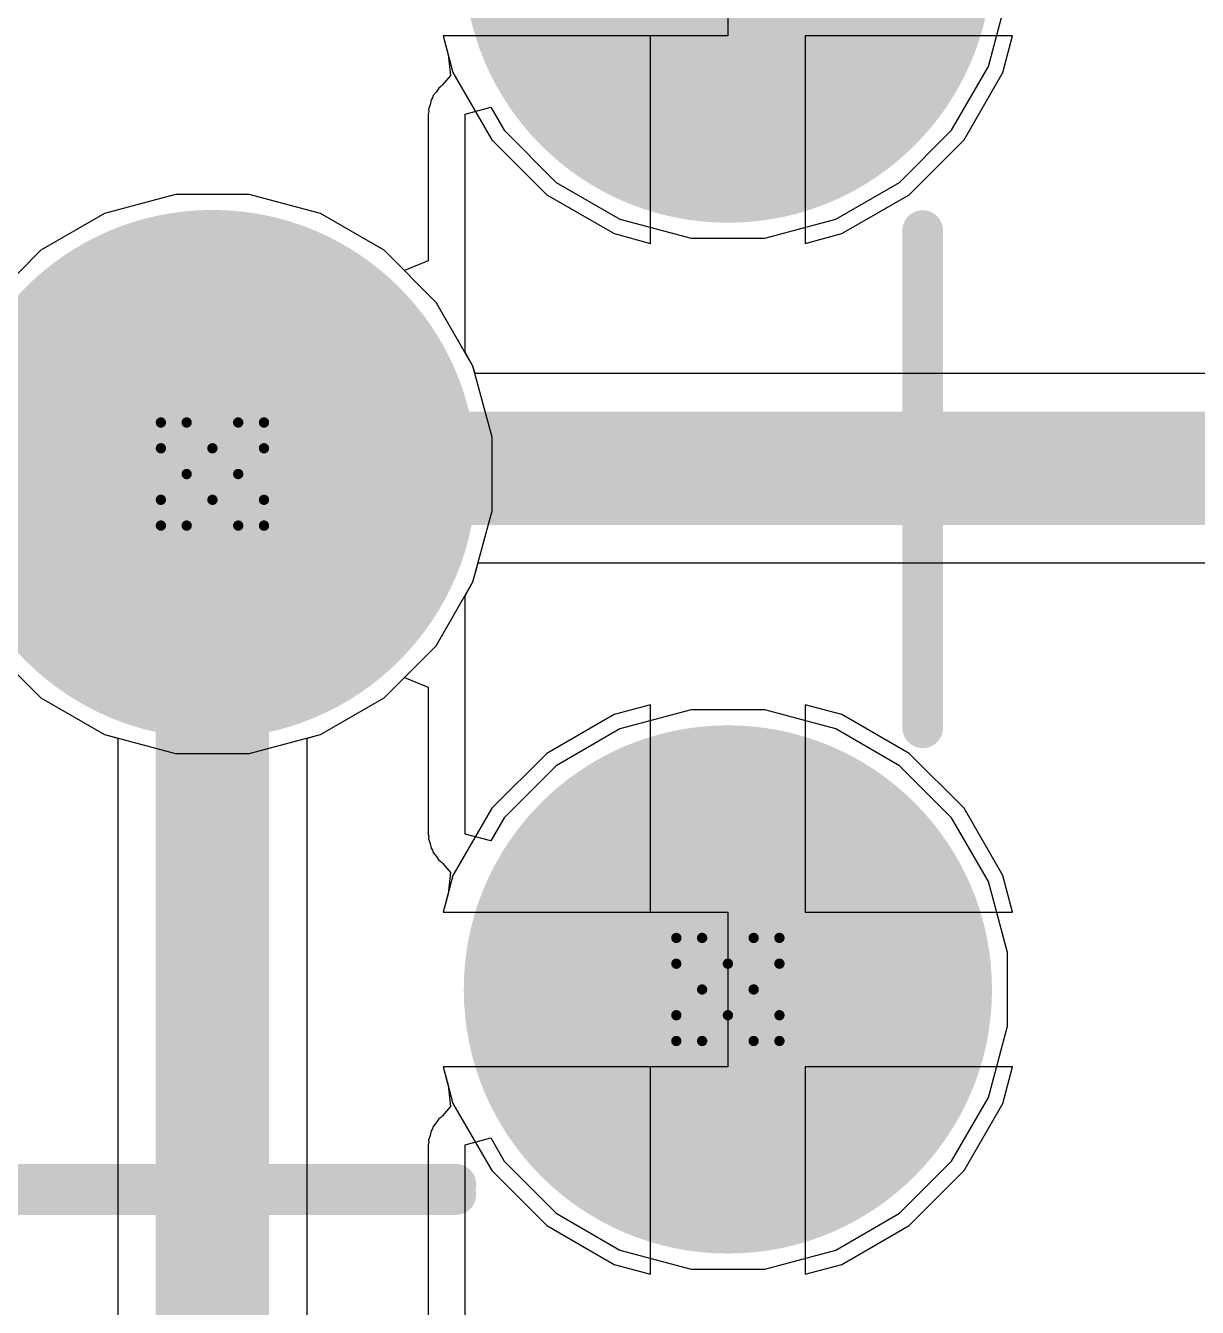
# Model space of a CAD drawing. Header units: inches. Extents: x -0.1 to 17.9, y -0.8 to 4.8.
# Drawn here: x 0.1638 to 0.3911, y 0.7153 to 0.964 of the extents above; entities that cross this region are included whole.
import ezdxf

# ---------------------------------------------------------------- set-up
doc = ezdxf.new("R2010")
doc.units = ezdxf.units.IN
doc.header["$MEASUREMENT"] = 0
for name, color, linetype in [('Bottom Layer 1', 5, 'Continuous'), ('Bottom Solder', 6, 'Continuous'), ('Drill Drawing', 1, 'Continuous'), ('GND+Signal', 16, 'Continuous'), ('Multi-Layer', 9, 'Continuous'), ('Pad Holes', 156, 'Continuous'), ('PWR+Signal', 76, 'Continuous'), ('Top 3D Body', 56, 'Continuous'), ('Top Layer 1', 1, 'Continuous'), ('Top Overlay', 2, 'Continuous'), ('Top Solder', 216, 'Continuous')]:
    doc.layers.add(name, color=color, linetype=linetype)

# ---------------------------------------------------------------- blocks, each defined once
blk = doc.blocks.new('SMA_J_P_H_ST_TH1_178')
at = {"layer": 'Bottom Layer 1'}
h = blk.add_hatch(color=5, dxfattribs=at)
edge = h.paths.add_edge_path()
edge.add_arc((0.1, 0.1), 0.04724, 0, 360)
h = blk.add_hatch(color=5, dxfattribs=at)
edge = h.paths.add_edge_path()
edge.add_arc((0, 0), 0.04724, 0, 360)
h = blk.add_hatch(color=5, dxfattribs=at)
edge = h.paths.add_edge_path()
edge.add_arc((0.1, -0.1), 0.04724, 0, 360)
at = {"layer": 'Bottom Solder'}
h = blk.add_hatch(color=6, dxfattribs=at)
edge = h.paths.add_edge_path()
edge.add_arc((0.1, 0.1), 0.05124, 0, 360)
h = blk.add_hatch(color=6, dxfattribs=at)
edge = h.paths.add_edge_path()
edge.add_arc((0, 0), 0.05124, 0, 360)
h = blk.add_hatch(color=6, dxfattribs=at)
edge = h.paths.add_edge_path()
edge.add_arc((0.1, -0.1), 0.05124, 0, 360)
at = {"layer": 'GND+Signal'}
h = blk.add_hatch(color=16, dxfattribs=at)
edge = h.paths.add_edge_path()
edge.add_arc((0.1, 0.1), 0.04724, 0, 360)
h = blk.add_hatch(color=16, dxfattribs=at)
edge = h.paths.add_edge_path()
edge.add_arc((0, 0), 0.04724, 0, 360)
h = blk.add_hatch(color=16, dxfattribs=at)
edge = h.paths.add_edge_path()
edge.add_arc((0.1, -0.1), 0.04724, 0, 360)
at = {"layer": 'Multi-Layer'}
h = blk.add_hatch(color=9, dxfattribs=at)
edge = h.paths.add_edge_path()
edge.add_arc((0.1, 0.1), 0.04724, 0, 360)
h = blk.add_hatch(color=9, dxfattribs=at)
edge = h.paths.add_edge_path()
edge.add_arc((0, 0), 0.04724, 0, 360)
h = blk.add_hatch(color=9, dxfattribs=at)
edge = h.paths.add_edge_path()
edge.add_arc((0.1, -0.1), 0.04724, 0, 360)
at = {"layer": 'Pad Holes'}
h = blk.add_hatch(color=7, dxfattribs=at)
edge = h.paths.add_edge_path()
edge.add_arc((0.1, 0.1), 0.0315, 0, 360)
h = blk.add_hatch(color=7, dxfattribs=at)
edge = h.paths.add_edge_path()
edge.add_arc((0, 0), 0.0315, 0, 360)
h = blk.add_hatch(color=7, dxfattribs=at)
edge = h.paths.add_edge_path()
edge.add_arc((0.1, -0.1), 0.0315, 0, 360)
at = {"layer": 'PWR+Signal'}
h = blk.add_hatch(color=76, dxfattribs=at)
edge = h.paths.add_edge_path()
edge.add_arc((0.1, 0.1), 0.04724, 0, 360)
h = blk.add_hatch(color=76, dxfattribs=at)
edge = h.paths.add_edge_path()
edge.add_arc((0, 0), 0.04724, 0, 360)
h = blk.add_hatch(color=76, dxfattribs=at)
edge = h.paths.add_edge_path()
edge.add_arc((0.1, -0.1), 0.04724, 0, 360)
at = {"layer": 'Top Layer 1'}
h = blk.add_hatch(color=1, dxfattribs=at)
edge = h.paths.add_edge_path()
edge.add_arc((0.1, 0.1), 0.04724, 0, 360)
h = blk.add_hatch(color=1, dxfattribs=at)
edge = h.paths.add_edge_path()
edge.add_arc((0, 0), 0.04724, 0, 360)
h = blk.add_hatch(color=1, dxfattribs=at)
edge = h.paths.add_edge_path()
edge.add_arc((0.1, -0.1), 0.04724, 0, 360)
at = {"layer": 'Top Solder'}
h = blk.add_hatch(color=216, dxfattribs=at)
edge = h.paths.add_edge_path()
edge.add_arc((0.1, 0.1), 0.05124, 0, 360)
h = blk.add_hatch(color=216, dxfattribs=at)
edge = h.paths.add_edge_path()
edge.add_arc((0, 0), 0.05124, 0, 360)
h = blk.add_hatch(color=216, dxfattribs=at)
edge = h.paths.add_edge_path()
edge.add_arc((0.1, -0.1), 0.05124, 0, 360)
at = {"layer": 'Top Overlay'}
for points in [[(0.13779, -0.04724, 0.00787, 0.00787, 0), (0.13779, 0.04724, 0.00787, 0.00787, 0)], [(-0.04724, -0.1378, 0.00787, 0.00787, 0), (0.04724, -0.1378, 0.00787, 0.00787, 0)]]:
    blk.add_lwpolyline(points, format="xyseb", dxfattribs=at)
for points in [[(0.13583, 0.04724, 0.00394, 0.00394, 1), (0.13976, 0.04724, 0.00394, 0.00394, 1)], [(0.13583, -0.04724, 0.00394, 0.00394, 1), (0.13976, -0.04724, 0.00394, 0.00394, 1)], [(0.04528, -0.1378, 0.00394, 0.00394, 1), (0.04921, -0.1378, 0.00394, 0.00394, 1)]]:
    blk.add_lwpolyline(points, format="xyseb", close=True, dxfattribs=at)

msp = doc.modelspace()

# ---------------------------------------------------------------- hatches: boundary and pattern name
at = {"layer": 'Pad Holes'}
h = msp.add_hatch(color=7, dxfattribs=at)
edge = h.paths.add_edge_path()
edge.add_arc((0.3378, 0.92224), 0.00197, 0, 360)
h = msp.add_hatch(color=7, dxfattribs=at)
edge = h.paths.add_edge_path()
edge.add_arc((0.3378, 0.82776), 0.00197, 0, 360)
h = msp.add_hatch(color=7, dxfattribs=at)
edge = h.paths.add_edge_path()
edge.add_arc((0.24724, 0.7372), 0.00197, 0, 360)
at = {"layer": 'Top 3D Body'}
h = msp.add_hatch(color=56, dxfattribs=at)
edge = h.paths.add_edge_path()
edge.add_arc((0.3378, 0.92224), 0.00197, 0, 360)
h = msp.add_hatch(color=56, dxfattribs=at)
edge = h.paths.add_edge_path()
edge.add_arc((0.3378, 0.82776), 0.00197, 0, 360)
h = msp.add_hatch(color=56, dxfattribs=at)
edge = h.paths.add_edge_path()
edge.add_arc((0.24724, 0.7372), 0.00197, 0, 360)

# ---------------------------------------------------------------- linework, layer by layer
at = {"layer": 'Bottom Layer 1'}
for p, q in [((0.285, 0.962), (0.24476, 0.962)), ((0.24476, 0.962), (0.24666, 0.9549)), ((0.285, 0.92176), (0.285, 0.962)), ((0.35525, 0.962), (0.315, 0.962)), ((0.315, 0.962), (0.315, 0.92176)), ((0.35334, 0.9549), (0.35525, 0.962)), ((0.24666, 0.9549), (0.25419, 0.94185)), ((0.34581, 0.94185), (0.35334, 0.9549)), ((0.25419, 0.94185), (0.26485, 0.93119)), ((0.33515, 0.93119), (0.34581, 0.94185)), ((0.19286, 0.93124), (0.17906, 0.92755)), ((0.20714, 0.93124), (0.19286, 0.93124)), ((0.22094, 0.92755), (0.20714, 0.93124)), ((0.26485, 0.93119), (0.27791, 0.92366)), ((0.3221, 0.92366), (0.33515, 0.93119)), ((0.17906, 0.92755), (0.16669, 0.92041)), ((0.23331, 0.92041), (0.22094, 0.92755)), ((0.27791, 0.92366), (0.285, 0.92176)), ((0.315, 0.92176), (0.3221, 0.92366)), ((0.16669, 0.92041), (0.15659, 0.91031)), ((0.24341, 0.91031), (0.23331, 0.92041)), ((0.25055, 0.89794), (0.24341, 0.91031)), ((0.25424, 0.88414), (0.25055, 0.89794)), ((0.25424, 0.86986), (0.25424, 0.88414)), ((0.25055, 0.85606), (0.25424, 0.86986)), ((0.24341, 0.84369), (0.25055, 0.85606)), ((0.15659, 0.84369), (0.16669, 0.83359)), ((0.23331, 0.83359), (0.24341, 0.84369)), ((0.16669, 0.83359), (0.17906, 0.82645)), ((0.22094, 0.82645), (0.23331, 0.83359)), ((0.285, 0.83224), (0.27791, 0.83034)), ((0.285, 0.792), (0.285, 0.83224)), ((0.3221, 0.83034), (0.315, 0.83224)), ((0.315, 0.83224), (0.315, 0.792)), ((0.27791, 0.83034), (0.26485, 0.82281)), ((0.33515, 0.82281), (0.3221, 0.83034)), ((0.17906, 0.82645), (0.19286, 0.82276)), ((0.20714, 0.82276), (0.22094, 0.82645)), ((0.19286, 0.82276), (0.20714, 0.82276)), ((0.26485, 0.82281), (0.25419, 0.81215)), ((0.34581, 0.81215), (0.33515, 0.82281)), ((0.25419, 0.81215), (0.24666, 0.7991)), ((0.35334, 0.7991), (0.34581, 0.81215)), ((0.24666, 0.7991), (0.24476, 0.792)), ((0.35525, 0.792), (0.35334, 0.7991)), ((0.24476, 0.792), (0.285, 0.792)), ((0.315, 0.792), (0.35525, 0.792)), ((0.285, 0.762), (0.24476, 0.762)), ((0.24476, 0.762), (0.24666, 0.7549)), ((0.285, 0.72176), (0.285, 0.762)), ((0.35525, 0.762), (0.315, 0.762)), ((0.315, 0.762), (0.315, 0.72176)), ((0.35334, 0.7549), (0.35525, 0.762)), ((0.24666, 0.7549), (0.25419, 0.74185)), ((0.34581, 0.74185), (0.35334, 0.7549)), ((0.25419, 0.74185), (0.26485, 0.73119)), ((0.33515, 0.73119), (0.34581, 0.74185)), ((0.26485, 0.73119), (0.27791, 0.72366)), ((0.3221, 0.72366), (0.33515, 0.73119)), ((0.27791, 0.72366), (0.285, 0.72176)), ((0.315, 0.72176), (0.3221, 0.72366))]:
    msp.add_line(p, q, dxfattribs=at)
at = {"layer": 'Drill Drawing'}
for points in [[(0.19, 0.882, 0.002, 0.002, 0), (0.19, 0.887, 0.002, 0.002, 0)], [(0.19, 0.887, 0.002, 0.002, 0), (0.195, 0.887, 0.002, 0.002, 0)], [(0.195, 0.887, 0.002, 0.002, 0), (0.2, 0.882, 0.002, 0.002, 0)], [(0.2, 0.882, 0.002, 0.002, 0), (0.205, 0.887, 0.002, 0.002, 0)], [(0.205, 0.887, 0.002, 0.002, 0), (0.21, 0.887, 0.002, 0.002, 0)], [(0.21, 0.882, 0.002, 0.002, 0), (0.21, 0.887, 0.002, 0.002, 0)], [(0.19, 0.882, 0.002, 0.002, 0), (0.195, 0.877, 0.002, 0.002, 0)], [(0.205, 0.877, 0.002, 0.002, 0), (0.21, 0.882, 0.002, 0.002, 0)], [(0.19, 0.872, 0.002, 0.002, 0), (0.195, 0.877, 0.002, 0.002, 0)], [(0.205, 0.877, 0.002, 0.002, 0), (0.21, 0.872, 0.002, 0.002, 0)], [(0.19, 0.867, 0.002, 0.002, 0), (0.19, 0.872, 0.002, 0.002, 0)], [(0.195, 0.867, 0.002, 0.002, 0), (0.2, 0.872, 0.002, 0.002, 0)], [(0.2, 0.872, 0.002, 0.002, 0), (0.205, 0.867, 0.002, 0.002, 0)], [(0.21, 0.867, 0.002, 0.002, 0), (0.21, 0.872, 0.002, 0.002, 0)], [(0.19, 0.867, 0.002, 0.002, 0), (0.195, 0.867, 0.002, 0.002, 0)], [(0.205, 0.867, 0.002, 0.002, 0), (0.21, 0.867, 0.002, 0.002, 0)], [(0.29, 0.782, 0.002, 0.002, 0), (0.29, 0.787, 0.002, 0.002, 0)], [(0.29, 0.787, 0.002, 0.002, 0), (0.295, 0.787, 0.002, 0.002, 0)], [(0.295, 0.787, 0.002, 0.002, 0), (0.3, 0.782, 0.002, 0.002, 0)], [(0.3, 0.782, 0.002, 0.002, 0), (0.305, 0.787, 0.002, 0.002, 0)], [(0.305, 0.787, 0.002, 0.002, 0), (0.31, 0.787, 0.002, 0.002, 0)], [(0.31, 0.782, 0.002, 0.002, 0), (0.31, 0.787, 0.002, 0.002, 0)], [(0.29, 0.782, 0.002, 0.002, 0), (0.295, 0.777, 0.002, 0.002, 0)], [(0.305, 0.777, 0.002, 0.002, 0), (0.31, 0.782, 0.002, 0.002, 0)], [(0.29, 0.772, 0.002, 0.002, 0), (0.295, 0.777, 0.002, 0.002, 0)], [(0.305, 0.777, 0.002, 0.002, 0), (0.31, 0.772, 0.002, 0.002, 0)], [(0.29, 0.767, 0.002, 0.002, 0), (0.29, 0.772, 0.002, 0.002, 0)], [(0.295, 0.767, 0.002, 0.002, 0), (0.3, 0.772, 0.002, 0.002, 0)], [(0.3, 0.772, 0.002, 0.002, 0), (0.305, 0.767, 0.002, 0.002, 0)], [(0.31, 0.767, 0.002, 0.002, 0), (0.31, 0.772, 0.002, 0.002, 0)], [(0.29, 0.767, 0.002, 0.002, 0), (0.295, 0.767, 0.002, 0.002, 0)], [(0.305, 0.767, 0.002, 0.002, 0), (0.31, 0.767, 0.002, 0.002, 0)]]:
    msp.add_lwpolyline(points, format="xyseb", dxfattribs=at)
for points in [[(0.1895, 0.887, 0.001, 0.001, 1), (0.1905, 0.887, 0.001, 0.001, 1)], [(0.1895, 0.887, 0.001, 0.001, 1), (0.1905, 0.887, 0.001, 0.001, 1)], [(0.1945, 0.887, 0.001, 0.001, 1), (0.1955, 0.887, 0.001, 0.001, 1)], [(0.1945, 0.887, 0.001, 0.001, 1), (0.1955, 0.887, 0.001, 0.001, 1)], [(0.2045, 0.887, 0.001, 0.001, 1), (0.2055, 0.887, 0.001, 0.001, 1)], [(0.2045, 0.887, 0.001, 0.001, 1), (0.2055, 0.887, 0.001, 0.001, 1)], [(0.2095, 0.887, 0.001, 0.001, 1), (0.2105, 0.887, 0.001, 0.001, 1)], [(0.2095, 0.887, 0.001, 0.001, 1), (0.2105, 0.887, 0.001, 0.001, 1)], [(0.1895, 0.882, 0.001, 0.001, 1), (0.1905, 0.882, 0.001, 0.001, 1)], [(0.1895, 0.882, 0.001, 0.001, 1), (0.1905, 0.882, 0.001, 0.001, 1)], [(0.1995, 0.882, 0.001, 0.001, 1), (0.2005, 0.882, 0.001, 0.001, 1)], [(0.1995, 0.882, 0.001, 0.001, 1), (0.2005, 0.882, 0.001, 0.001, 1)], [(0.2095, 0.882, 0.001, 0.001, 1), (0.2105, 0.882, 0.001, 0.001, 1)], [(0.2095, 0.882, 0.001, 0.001, 1), (0.2105, 0.882, 0.001, 0.001, 1)], [(0.1945, 0.877, 0.001, 0.001, 1), (0.1955, 0.877, 0.001, 0.001, 1)], [(0.1945, 0.877, 0.001, 0.001, 1), (0.1955, 0.877, 0.001, 0.001, 1)], [(0.2045, 0.877, 0.001, 0.001, 1), (0.2055, 0.877, 0.001, 0.001, 1)], [(0.2045, 0.877, 0.001, 0.001, 1), (0.2055, 0.877, 0.001, 0.001, 1)], [(0.1895, 0.872, 0.001, 0.001, 1), (0.1905, 0.872, 0.001, 0.001, 1)], [(0.1895, 0.872, 0.001, 0.001, 1), (0.1905, 0.872, 0.001, 0.001, 1)], [(0.1995, 0.872, 0.001, 0.001, 1), (0.2005, 0.872, 0.001, 0.001, 1)], [(0.1995, 0.872, 0.001, 0.001, 1), (0.2005, 0.872, 0.001, 0.001, 1)], [(0.2095, 0.872, 0.001, 0.001, 1), (0.2105, 0.872, 0.001, 0.001, 1)], [(0.2095, 0.872, 0.001, 0.001, 1), (0.2105, 0.872, 0.001, 0.001, 1)], [(0.1895, 0.867, 0.001, 0.001, 1), (0.1905, 0.867, 0.001, 0.001, 1)], [(0.1895, 0.867, 0.001, 0.001, 1), (0.1905, 0.867, 0.001, 0.001, 1)], [(0.1945, 0.867, 0.001, 0.001, 1), (0.1955, 0.867, 0.001, 0.001, 1)], [(0.1945, 0.867, 0.001, 0.001, 1), (0.1955, 0.867, 0.001, 0.001, 1)], [(0.2045, 0.867, 0.001, 0.001, 1), (0.2055, 0.867, 0.001, 0.001, 1)], [(0.2045, 0.867, 0.001, 0.001, 1), (0.2055, 0.867, 0.001, 0.001, 1)], [(0.2095, 0.867, 0.001, 0.001, 1), (0.2105, 0.867, 0.001, 0.001, 1)], [(0.2095, 0.867, 0.001, 0.001, 1), (0.2105, 0.867, 0.001, 0.001, 1)], [(0.2895, 0.787, 0.001, 0.001, 1), (0.2905, 0.787, 0.001, 0.001, 1)], [(0.2895, 0.787, 0.001, 0.001, 1), (0.2905, 0.787, 0.001, 0.001, 1)], [(0.2945, 0.787, 0.001, 0.001, 1), (0.2955, 0.787, 0.001, 0.001, 1)], [(0.2945, 0.787, 0.001, 0.001, 1), (0.2955, 0.787, 0.001, 0.001, 1)], [(0.3045, 0.787, 0.001, 0.001, 1), (0.3055, 0.787, 0.001, 0.001, 1)], [(0.3045, 0.787, 0.001, 0.001, 1), (0.3055, 0.787, 0.001, 0.001, 1)], [(0.3095, 0.787, 0.001, 0.001, 1), (0.3105, 0.787, 0.001, 0.001, 1)], [(0.3095, 0.787, 0.001, 0.001, 1), (0.3105, 0.787, 0.001, 0.001, 1)], [(0.2895, 0.782, 0.001, 0.001, 1), (0.2905, 0.782, 0.001, 0.001, 1)], [(0.2895, 0.782, 0.001, 0.001, 1), (0.2905, 0.782, 0.001, 0.001, 1)], [(0.2995, 0.782, 0.001, 0.001, 1), (0.3005, 0.782, 0.001, 0.001, 1)], [(0.2995, 0.782, 0.001, 0.001, 1), (0.3005, 0.782, 0.001, 0.001, 1)], [(0.3095, 0.782, 0.001, 0.001, 1), (0.3105, 0.782, 0.001, 0.001, 1)], [(0.3095, 0.782, 0.001, 0.001, 1), (0.3105, 0.782, 0.001, 0.001, 1)], [(0.2945, 0.777, 0.001, 0.001, 1), (0.2955, 0.777, 0.001, 0.001, 1)], [(0.2945, 0.777, 0.001, 0.001, 1), (0.2955, 0.777, 0.001, 0.001, 1)], [(0.3045, 0.777, 0.001, 0.001, 1), (0.3055, 0.777, 0.001, 0.001, 1)], [(0.3045, 0.777, 0.001, 0.001, 1), (0.3055, 0.777, 0.001, 0.001, 1)], [(0.2895, 0.772, 0.001, 0.001, 1), (0.2905, 0.772, 0.001, 0.001, 1)], [(0.2895, 0.772, 0.001, 0.001, 1), (0.2905, 0.772, 0.001, 0.001, 1)], [(0.2995, 0.772, 0.001, 0.001, 1), (0.3005, 0.772, 0.001, 0.001, 1)], [(0.2995, 0.772, 0.001, 0.001, 1), (0.3005, 0.772, 0.001, 0.001, 1)], [(0.3095, 0.772, 0.001, 0.001, 1), (0.3105, 0.772, 0.001, 0.001, 1)], [(0.3095, 0.772, 0.001, 0.001, 1), (0.3105, 0.772, 0.001, 0.001, 1)], [(0.2895, 0.767, 0.001, 0.001, 1), (0.2905, 0.767, 0.001, 0.001, 1)], [(0.2895, 0.767, 0.001, 0.001, 1), (0.2905, 0.767, 0.001, 0.001, 1)], [(0.2945, 0.767, 0.001, 0.001, 1), (0.2955, 0.767, 0.001, 0.001, 1)], [(0.2945, 0.767, 0.001, 0.001, 1), (0.2955, 0.767, 0.001, 0.001, 1)], [(0.3045, 0.767, 0.001, 0.001, 1), (0.3055, 0.767, 0.001, 0.001, 1)], [(0.3045, 0.767, 0.001, 0.001, 1), (0.3055, 0.767, 0.001, 0.001, 1)], [(0.3095, 0.767, 0.001, 0.001, 1), (0.3105, 0.767, 0.001, 0.001, 1)], [(0.3095, 0.767, 0.001, 0.001, 1), (0.3105, 0.767, 0.001, 0.001, 1)]]:
    msp.add_lwpolyline(points, format="xyseb", close=True, dxfattribs=at)
at = {"layer": 'GND+Signal'}
for p, q in [((0.285, 0.962), (0.24476, 0.962)), ((0.24476, 0.962), (0.24666, 0.9549)), ((0.285, 0.92176), (0.285, 0.962)), ((0.35525, 0.962), (0.315, 0.962)), ((0.315, 0.962), (0.315, 0.92176)), ((0.35334, 0.9549), (0.35525, 0.962)), ((0.24666, 0.9549), (0.25419, 0.94185)), ((0.34581, 0.94185), (0.35334, 0.9549)), ((0.25419, 0.94185), (0.26485, 0.93119)), ((0.33515, 0.93119), (0.34581, 0.94185)), ((0.19286, 0.93124), (0.17906, 0.92755)), ((0.20714, 0.93124), (0.19286, 0.93124)), ((0.22094, 0.92755), (0.20714, 0.93124)), ((0.26485, 0.93119), (0.27791, 0.92366)), ((0.3221, 0.92366), (0.33515, 0.93119)), ((0.17906, 0.92755), (0.16669, 0.92041)), ((0.23331, 0.92041), (0.22094, 0.92755)), ((0.27791, 0.92366), (0.285, 0.92176)), ((0.315, 0.92176), (0.3221, 0.92366)), ((0.16669, 0.92041), (0.15659, 0.91031)), ((0.24341, 0.91031), (0.23331, 0.92041)), ((0.25055, 0.89794), (0.24341, 0.91031)), ((0.25424, 0.88414), (0.25055, 0.89794)), ((0.25424, 0.86986), (0.25424, 0.88414)), ((0.25055, 0.85606), (0.25424, 0.86986)), ((0.24341, 0.84369), (0.25055, 0.85606)), ((0.15659, 0.84369), (0.16669, 0.83359)), ((0.23331, 0.83359), (0.24341, 0.84369)), ((0.16669, 0.83359), (0.17906, 0.82645)), ((0.22094, 0.82645), (0.23331, 0.83359)), ((0.285, 0.83224), (0.27791, 0.83034)), ((0.285, 0.792), (0.285, 0.83224)), ((0.3221, 0.83034), (0.315, 0.83224)), ((0.315, 0.83224), (0.315, 0.792)), ((0.27791, 0.83034), (0.26485, 0.82281)), ((0.33515, 0.82281), (0.3221, 0.83034)), ((0.17906, 0.82645), (0.19286, 0.82276)), ((0.20714, 0.82276), (0.22094, 0.82645)), ((0.19286, 0.82276), (0.20714, 0.82276)), ((0.26485, 0.82281), (0.25419, 0.81215)), ((0.34581, 0.81215), (0.33515, 0.82281)), ((0.25419, 0.81215), (0.24666, 0.7991)), ((0.35334, 0.7991), (0.34581, 0.81215)), ((0.24666, 0.7991), (0.24476, 0.792)), ((0.35525, 0.792), (0.35334, 0.7991)), ((0.24476, 0.792), (0.285, 0.792)), ((0.315, 0.792), (0.35525, 0.792)), ((0.285, 0.762), (0.24476, 0.762)), ((0.24476, 0.762), (0.24666, 0.7549)), ((0.285, 0.72176), (0.285, 0.762)), ((0.35525, 0.762), (0.315, 0.762)), ((0.315, 0.762), (0.315, 0.72176)), ((0.35334, 0.7549), (0.35525, 0.762)), ((0.24666, 0.7549), (0.25419, 0.74185)), ((0.34581, 0.74185), (0.35334, 0.7549)), ((0.25419, 0.74185), (0.26485, 0.73119)), ((0.33515, 0.73119), (0.34581, 0.74185)), ((0.26485, 0.73119), (0.27791, 0.72366)), ((0.3221, 0.72366), (0.33515, 0.73119)), ((0.27791, 0.72366), (0.285, 0.72176)), ((0.315, 0.72176), (0.3221, 0.72366))]:
    msp.add_line(p, q, dxfattribs=at)
at = {"layer": 'PWR+Signal'}
for p, q in [((0.3, 0.992), (0.3, 0.962)), ((0.35055, 0.95606), (0.35424, 0.96986)), ((0.3, 0.962), (0.24476, 0.962)), ((0.24476, 0.962), (0.24571, 0.95843)), ((0.24571, 0.95843), (0.24617, 0.95432)), ((0.34341, 0.94369), (0.35055, 0.95606)), ((0.24466, 0.95251), (0.24434, 0.95216)), ((0.24617, 0.95432), (0.24466, 0.95251)), ((0.24267, 0.94997), (0.24241, 0.94958)), ((0.24282, 0.95042), (0.24267, 0.94997)), ((0.24343, 0.95112), (0.24282, 0.95042)), ((0.24395, 0.95189), (0.24343, 0.95112)), ((0.24434, 0.95216), (0.24395, 0.95189)), ((0.24222, 0.94866), (0.24192, 0.94778)), ((0.24192, 0.94778), (0.24195, 0.94731)), ((0.24241, 0.94958), (0.24222, 0.94866)), ((0.249, 0.94685), (0.254, 0.94819)), ((0.254, 0.94819), (0.25659, 0.94369)), ((0.24195, 0.94731), (0.24186, 0.94685)), ((0.24186, 0.94685), (0.24186, 0.91838)), ((0.249, 0.90062), (0.249, 0.94685)), ((0.25659, 0.94369), (0.26669, 0.93359)), ((0.33331, 0.93359), (0.34341, 0.94369)), ((0.26669, 0.93359), (0.27906, 0.92645)), ((0.32094, 0.92645), (0.33331, 0.93359)), ((0.19286, 0.93124), (0.17906, 0.92755)), ((0.20714, 0.93124), (0.19286, 0.93124)), ((0.22094, 0.92755), (0.20714, 0.93124)), ((0.17906, 0.92755), (0.16669, 0.92041)), ((0.23331, 0.92041), (0.22094, 0.92755)), ((0.27906, 0.92645), (0.29286, 0.92276)), ((0.30714, 0.92276), (0.32094, 0.92645)), ((0.29286, 0.92276), (0.30714, 0.92276)), ((0.16669, 0.92041), (0.15659, 0.91031)), ((0.23724, 0.91647), (0.23331, 0.92041)), ((0.24186, 0.91838), (0.23724, 0.91647)), ((0.25055, 0.89794), (0.249, 0.90062)), ((0.25424, 0.88414), (0.25055, 0.89794)), ((0.25424, 0.86986), (0.25424, 0.88414)), ((0.25055, 0.85606), (0.25424, 0.86986)), ((0.249, 0.85338), (0.25055, 0.85606)), ((0.249, 0.80715), (0.249, 0.85338)), ((0.15659, 0.84369), (0.16669, 0.83359)), ((0.23331, 0.83359), (0.23724, 0.83753)), ((0.23724, 0.83753), (0.24186, 0.83562)), ((0.24186, 0.83562), (0.24186, 0.80715)), ((0.16669, 0.83359), (0.17906, 0.82645)), ((0.22094, 0.82645), (0.23331, 0.83359)), ((0.29286, 0.83124), (0.27906, 0.82755)), ((0.30714, 0.83124), (0.29286, 0.83124)), ((0.32094, 0.82755), (0.30714, 0.83124)), ((0.17906, 0.82645), (0.19286, 0.82276)), ((0.20714, 0.82276), (0.22094, 0.82645)), ((0.27906, 0.82755), (0.26669, 0.82041)), ((0.33331, 0.82041), (0.32094, 0.82755)), ((0.19286, 0.82276), (0.20714, 0.82276)), ((0.26669, 0.82041), (0.25659, 0.81031)), ((0.34341, 0.81031), (0.33331, 0.82041)), ((0.25659, 0.81031), (0.254, 0.80581)), ((0.35055, 0.79794), (0.34341, 0.81031)), ((0.24186, 0.80715), (0.24195, 0.80669)), ((0.24195, 0.80669), (0.24192, 0.80622)), ((0.24192, 0.80622), (0.24222, 0.80534)), ((0.254, 0.80581), (0.249, 0.80715)), ((0.24222, 0.80534), (0.24241, 0.80442)), ((0.24241, 0.80442), (0.24267, 0.80403)), ((0.24267, 0.80403), (0.24282, 0.80358)), ((0.24282, 0.80358), (0.24343, 0.80288)), ((0.24343, 0.80288), (0.24395, 0.80211)), ((0.24395, 0.80211), (0.24434, 0.80184)), ((0.24434, 0.80184), (0.24466, 0.80149)), ((0.24466, 0.80149), (0.24617, 0.79968)), ((0.24617, 0.79968), (0.24571, 0.79557)), ((0.35424, 0.78414), (0.35055, 0.79794)), ((0.24571, 0.79557), (0.24476, 0.792)), ((0.24476, 0.792), (0.3, 0.792)), ((0.3, 0.792), (0.3, 0.762)), ((0.35424, 0.76986), (0.35424, 0.78414)), ((0.35055, 0.75606), (0.35424, 0.76986)), ((0.3, 0.762), (0.24476, 0.762)), ((0.24476, 0.762), (0.24571, 0.75843)), ((0.24571, 0.75843), (0.24617, 0.75432)), ((0.34341, 0.74369), (0.35055, 0.75606)), ((0.24617, 0.75432), (0.24466, 0.75251)), ((0.24343, 0.75112), (0.24282, 0.75042)), ((0.24395, 0.75189), (0.24343, 0.75112)), ((0.24434, 0.75216), (0.24395, 0.75189)), ((0.24466, 0.75251), (0.24434, 0.75216)), ((0.24222, 0.74866), (0.24192, 0.74778)), ((0.24241, 0.74958), (0.24222, 0.74866)), ((0.24267, 0.74997), (0.24241, 0.74958)), ((0.24282, 0.75042), (0.24267, 0.74997)), ((0.24195, 0.74731), (0.24186, 0.74685)), ((0.24186, 0.74685), (0.24186, 0.676)), ((0.24192, 0.74778), (0.24195, 0.74731)), ((0.249, 0.74685), (0.254, 0.74819)), ((0.249, 0.676), (0.249, 0.74685)), ((0.254, 0.74819), (0.25659, 0.74369)), ((0.25659, 0.74369), (0.26669, 0.73359)), ((0.33331, 0.73359), (0.34341, 0.74369)), ((0.26669, 0.73359), (0.27906, 0.72645)), ((0.32094, 0.72645), (0.33331, 0.73359)), ((0.27906, 0.72645), (0.29286, 0.72276)), ((0.30714, 0.72276), (0.32094, 0.72645)), ((0.29286, 0.72276), (0.30714, 0.72276))]:
    msp.add_line(p, q, dxfattribs=at)
at = {"layer": 'Top 3D Body'}
for points in [[(0.3378, 0.82776, 0.00787, 0.00787, 0), (0.3378, 0.92224, 0.00787, 0.00787, 0)], [(0.15276, 0.7372, 0.00787, 0.00787, 0), (0.24724, 0.7372, 0.00787, 0.00787, 0)]]:
    msp.add_lwpolyline(points, format="xyseb", dxfattribs=at)
for points in [[(0.33583, 0.92224, 0.00394, 0.00394, 1), (0.33977, 0.92224, 0.00394, 0.00394, 1)], [(0.33583, 0.82776, 0.00394, 0.00394, 1), (0.33977, 0.82776, 0.00394, 0.00394, 1)], [(0.24527, 0.7372, 0.00394, 0.00394, 1), (0.24921, 0.7372, 0.00394, 0.00394, 1)]]:
    msp.add_lwpolyline(points, format="xyseb", close=True, dxfattribs=at)
at = {"layer": 'Top Layer 1'}
for p, q in [((0.285, 0.962), (0.24476, 0.962)), ((0.24476, 0.962), (0.24666, 0.9549)), ((0.285, 0.92176), (0.285, 0.962)), ((0.35525, 0.962), (0.315, 0.962)), ((0.315, 0.962), (0.315, 0.92176)), ((0.35334, 0.9549), (0.35525, 0.962)), ((0.24666, 0.9549), (0.25419, 0.94185)), ((0.34581, 0.94185), (0.35334, 0.9549)), ((0.25419, 0.94185), (0.26485, 0.93119)), ((0.33515, 0.93119), (0.34581, 0.94185)), ((0.19286, 0.93124), (0.17906, 0.92755)), ((0.20714, 0.93124), (0.19286, 0.93124)), ((0.22094, 0.92755), (0.20714, 0.93124)), ((0.26485, 0.93119), (0.27791, 0.92366)), ((0.3221, 0.92366), (0.33515, 0.93119)), ((0.17906, 0.92755), (0.16669, 0.92041)), ((0.23331, 0.92041), (0.22094, 0.92755)), ((0.27791, 0.92366), (0.285, 0.92176)), ((0.315, 0.92176), (0.3221, 0.92366)), ((0.16669, 0.92041), (0.15659, 0.91031)), ((0.24341, 0.91031), (0.23331, 0.92041)), ((0.25055, 0.89794), (0.24341, 0.91031)), ((0.25094, 0.89648), (0.25055, 0.89794)), ((0.42257, 0.89648), (0.25094, 0.89648)), ((0.25055, 0.85606), (0.25154, 0.85977)), ((0.25154, 0.85977), (0.42257, 0.85977)), ((0.24341, 0.84369), (0.25055, 0.85606)), ((0.15659, 0.84369), (0.16669, 0.83359)), ((0.23331, 0.83359), (0.24341, 0.84369)), ((0.16669, 0.83359), (0.17906, 0.82645)), ((0.22094, 0.82645), (0.23331, 0.83359)), ((0.285, 0.83224), (0.27791, 0.83034)), ((0.285, 0.792), (0.285, 0.83224)), ((0.3221, 0.83034), (0.315, 0.83224)), ((0.315, 0.83224), (0.315, 0.792)), ((0.27791, 0.83034), (0.26485, 0.82281)), ((0.33515, 0.82281), (0.3221, 0.83034)), ((0.17906, 0.82645), (0.18165, 0.82576)), ((0.18165, 0.82576), (0.18165, 0.67275)), ((0.21835, 0.82576), (0.22094, 0.82645)), ((0.21835, 0.61151), (0.21835, 0.82576)), ((0.26485, 0.82281), (0.25419, 0.81215)), ((0.34581, 0.81215), (0.33515, 0.82281)), ((0.25419, 0.81215), (0.24666, 0.7991)), ((0.35334, 0.7991), (0.34581, 0.81215)), ((0.24666, 0.7991), (0.24476, 0.792)), ((0.35525, 0.792), (0.35334, 0.7991)), ((0.24476, 0.792), (0.285, 0.792)), ((0.315, 0.792), (0.35525, 0.792)), ((0.285, 0.762), (0.24476, 0.762)), ((0.24476, 0.762), (0.24666, 0.7549)), ((0.285, 0.72176), (0.285, 0.762)), ((0.35525, 0.762), (0.315, 0.762)), ((0.315, 0.762), (0.315, 0.72176)), ((0.35334, 0.7549), (0.35525, 0.762)), ((0.24666, 0.7549), (0.25419, 0.74185)), ((0.34581, 0.74185), (0.35334, 0.7549)), ((0.25419, 0.74185), (0.26485, 0.73119)), ((0.33515, 0.73119), (0.34581, 0.74185)), ((0.26485, 0.73119), (0.27791, 0.72366)), ((0.3221, 0.72366), (0.33515, 0.73119)), ((0.27791, 0.72366), (0.285, 0.72176)), ((0.315, 0.72176), (0.3221, 0.72366))]:
    msp.add_line(p, q, dxfattribs=at)
for points in [[(0.2, 0.59309, 0.022, 0.022, 0), (0.2, 0.88, 0.022, 0.022, 0)], [(0.2, 0.88, 0.02, 0.02, 0), (0.20187, 0.87813, 0.02, 0.02, 0)], [(0.20187, 0.87813, 0.022, 0.022, 0), (0.465, 0.87813, 0.022, 0.022, 0)]]:
    msp.add_lwpolyline(points, format="xyseb", dxfattribs=at)
for points in [[(0.1945, 0.88, 0.011, 0.011, 1), (0.2055, 0.88, 0.011, 0.011, 1)], [(0.195, 0.88, 0.01, 0.01, 1), (0.205, 0.88, 0.01, 0.01, 1)], [(0.19637, 0.87813, 0.011, 0.011, 1), (0.20737, 0.87813, 0.011, 0.011, 1)], [(0.19687, 0.87813, 0.01, 0.01, 1), (0.20687, 0.87813, 0.01, 0.01, 1)]]:
    msp.add_lwpolyline(points, format="xyseb", close=True, dxfattribs=at)

# ---------------------------------------------------------------- block references
msp.add_blockref('SMA_J_P_H_ST_TH1_178', (0.2, 0.877))

doc.saveas('drawing.dxf')
